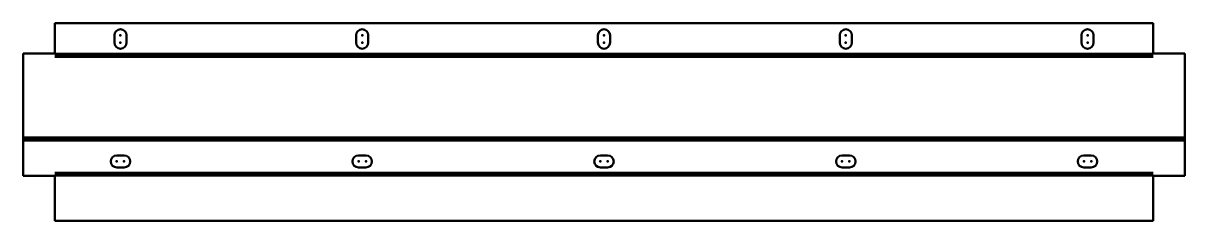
# Model space of a CAD drawing. Header units: inches. Extents: x 0 to 59.8, y -4.3 to 5.9.
import ezdxf

# ---------------------------------------------------------------- set-up
doc = ezdxf.new("R2010")
doc.units = ezdxf.units.IN
doc.header["$MEASUREMENT"] = 0
doc.linetypes.add('Continuo', pattern=[0])
for name, color, linetype, lineweight in [('IV_ARC_CENTERS', 7, 'Continuo', 50), ('IV_BEND', 7, 'Continuo', 50), ('IV_BEND_DOWN', 7, 'Continuo', 50), ('IV_INTERIOR_PROFILES', 7, 'Continuo', 50), ('IV_OUTER_PROFILE', 7, 'Continuo', 50), ('IV_TANGENT', 7, 'Continuo', 50)]:
    doc.layers.add(name, color=color, linetype=linetype, lineweight=lineweight)

msp = doc.modelspace()

# ---------------------------------------------------------------- linework, layer by layer
at = {"layer": 'IV_ARC_CENTERS'}
for p in [(5, 5.2679), (5, 4.8929), (17.4375, 5.2679), (17.4375, 4.8929), (29.875, 5.2679), (29.875, 4.8929), (42.3125, 5.2679), (42.3125, 4.8929), (54.75, 5.2679), (54.75, 4.8929), (4.8125, -1.2271), (5.1875, -1.2271), (17.25, -1.2271), (17.625, -1.2271), (29.6875, -1.2271), (30.0625, -1.2271), (42.125, -1.2271), (42.5, -1.2271), (54.5625, -1.2271), (54.9375, -1.2271)]:
    msp.add_point(p, dxfattribs=at)
at = {"layer": 'IV_BEND'}
msp.add_line((0, -0.0721), (59.75, -0.0721), dxfattribs=at)
at = {"layer": 'IV_BEND_DOWN'}
for p, q in [((1.625, 4.2379), (58.125, 4.2379)), ((58.125, -1.8821), (1.625, -1.8821))]:
    msp.add_line(p, q, dxfattribs=at)
at = {"layer": 'IV_INTERIOR_PROFILES'}
for p, q in [((4.6875, 5.2679), (4.6875, 4.8929)), ((5.3125, 4.8929), (5.3125, 5.2679)), ((17.125, 5.2679), (17.125, 4.8929)), ((17.75, 4.8929), (17.75, 5.2679)), ((29.5625, 5.2679), (29.5625, 4.8929)), ((30.1875, 4.8929), (30.1875, 5.2679)), ((42, 5.2679), (42, 4.8929)), ((42.625, 4.8929), (42.625, 5.2679)), ((54.4375, 5.2679), (54.4375, 4.8929)), ((55.0625, 4.8929), (55.0625, 5.2679)), ((5.1875, -0.9146), (4.8125, -0.9146)), ((17.625, -0.9146), (17.25, -0.9146)), ((30.0625, -0.9146), (29.6875, -0.9146)), ((42.5, -0.9146), (42.125, -0.9146)), ((54.9375, -0.9146), (54.5625, -0.9146)), ((4.8125, -1.5396), (5.1875, -1.5396)), ((17.25, -1.5396), (17.625, -1.5396)), ((29.6875, -1.5396), (30.0625, -1.5396)), ((42.125, -1.5396), (42.5, -1.5396)), ((54.5625, -1.5396), (54.9375, -1.5396))]:
    msp.add_line(p, q, dxfattribs=at)
for centre, start, end in [((5, 5.2679), 0, 180), ((17.4375, 5.2679), 360, 180), ((29.875, 5.2679), 0, 180), ((42.3125, 5.2679), 0, 180), ((54.75, 5.2679), 0, 180), ((5, 4.8929), 180, 360), ((17.4375, 4.8929), 180, 0), ((29.875, 4.8929), 180, 0), ((42.3125, 4.8929), 180, 0), ((54.75, 4.8929), 180, 0), ((4.8125, -1.2271), 90, 270), ((5.1875, -1.2271), 270, 90), ((17.25, -1.2271), 90, 270), ((17.625, -1.2271), 270, 90), ((29.6875, -1.2271), 90, 270), ((30.0625, -1.2271), 270, 90), ((42.125, -1.2271), 90, 270), ((42.5, -1.2271), 270, 90), ((54.5625, -1.2271), 90, 270), ((54.9375, -1.2271), 270, 90)]:
    msp.add_arc(centre, 0.3125, start, end, dxfattribs=at)
at = {"layer": 'IV_OUTER_PROFILE'}
for p, q in [((58.125, 5.8929), (1.625, 5.8929)), ((1.625, 5.8929), (1.625, 4.3329)), ((58.125, 4.3329), (58.125, 5.8929)), ((1.625, 4.3329), (0, 4.3329)), ((0, 0), (0, 4.3329)), ((59.75, 4.3329), (58.125, 4.3329)), ((59.75, 0), (59.75, 4.3329)), ((0, 0), (0, -0.1442)), ((0, -1.9771), (0, -0.1442)), ((59.75, -0.1442), (59.75, 0)), ((59.75, -0.1442), (59.75, -1.9771)), ((1.625, -1.9771), (0, -1.9771)), ((1.625, -4.2871), (1.625, -1.9771)), ((59.75, -1.9771), (58.125, -1.9771)), ((58.125, -1.9771), (58.125, -4.2871)), ((58.125, -4.2871), (1.625, -4.2871))]:
    msp.add_line(p, q, dxfattribs=at)
at = {"layer": 'IV_TANGENT'}
for p, q in [((58.125, 4.31), (1.625, 4.31)), ((58.125, 4.1658), (1.625, 4.1658)), ((59.75, 0), (0, 0)), ((0, -0.1442), (59.75, -0.1442)), ((1.625, -1.81), (58.125, -1.81)), ((58.125, -1.9542), (1.625, -1.9542))]:
    msp.add_line(p, q, dxfattribs=at)

doc.saveas('drawing.dxf')
